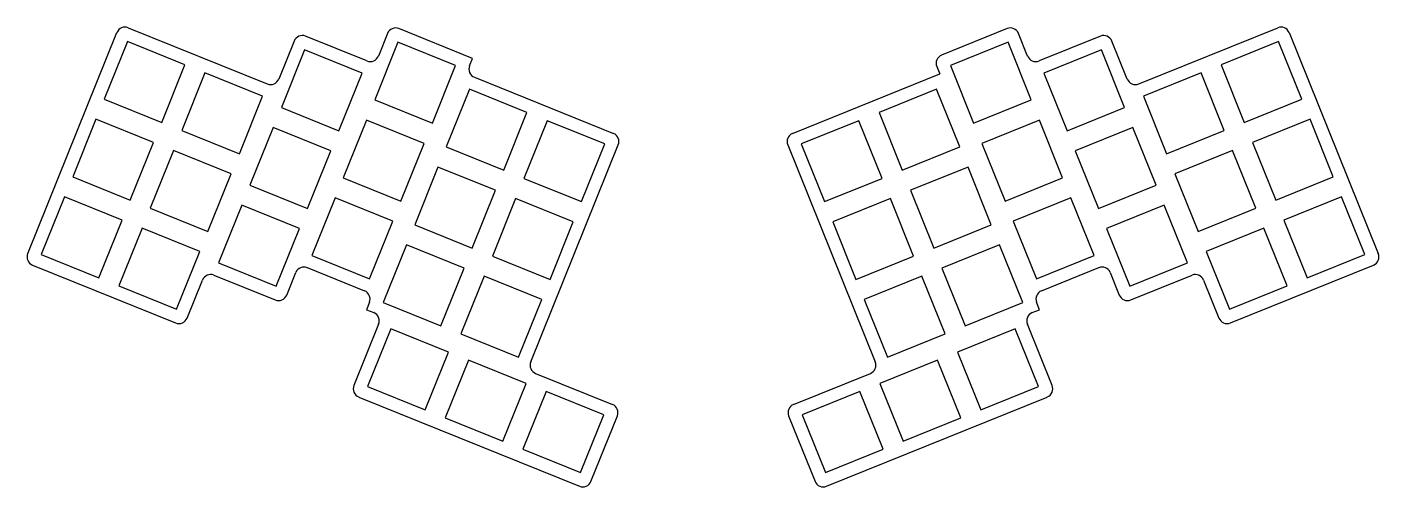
# Model space of a CAD drawing. Header units: millimetres. Extents: x 43 to 350, y -187 to -83.
import ezdxf

# ---------------------------------------------------------------- set-up
doc = ezdxf.new("R2010")
doc.units = ezdxf.units.MM

msp = doc.modelspace()

# ---------------------------------------------------------------- linework, layer by layer
for p, q in [((65.82, -82.68), (97.35, -95.41)), ((295, -95.41), (326.53, -82.68)), ((42.99, -133.85), (63.22, -83.78)), ((65.6, -85.77), (60.32, -98.84)), ((78.67, -91.05), (65.6, -85.77)), ((103.43, -85.69), (99.95, -94.31)), ((119.94, -90.2), (106.04, -84.58)), ((124.61, -84), (122.55, -89.09)), ((143.9, -89.63), (127.21, -82.89)), ((265.14, -82.89), (250.3, -88.88)), ((269.8, -89.09), (267.74, -84)), ((286.31, -84.58), (272.41, -90.2)), ((292.4, -94.31), (288.92, -85.69)), ((326.75, -85.77), (313.68, -91.05)), ((332.04, -98.84), (326.75, -85.77)), ((329.13, -83.78), (349.36, -133.85)), ((105.81, -87.67), (100.53, -100.75)), ((118.89, -92.95), (105.81, -87.67)), ((126.99, -85.98), (121.71, -99.05)), ((140.06, -91.26), (126.99, -85.98)), ((265.36, -85.98), (252.29, -91.26)), ((270.64, -99.05), (265.36, -85.98)), ((286.54, -87.67), (273.46, -92.95)), ((291.82, -100.75), (286.54, -87.67)), ((73.39, -104.12), (78.67, -91.05)), ((134.78, -104.34), (140.06, -91.26)), ((143.23, -91.3), (143.9, -89.63)), ((249.2, -91.49), (249.87, -93.16)), ((252.29, -91.26), (257.57, -104.34)), ((313.68, -91.05), (318.96, -104.12)), ((83.21, -92.89), (77.93, -105.96)), ((96.29, -98.17), (83.21, -92.89)), ((113.6, -106.03), (118.89, -92.95)), ((144.33, -93.91), (175.86, -106.64)), ((216.49, -106.64), (249.87, -93.16)), ((273.46, -92.95), (278.75, -106.03)), ((309.14, -92.89), (296.06, -98.17)), ((314.42, -105.96), (309.14, -92.89)), ((143.18, -96.62), (137.9, -109.7)), ((156.25, -101.9), (143.18, -96.62)), ((249.17, -96.62), (236.1, -101.9)), ((254.45, -109.7), (249.17, -96.62)), ((60.32, -98.84), (73.39, -104.12)), ((91, -111.24), (96.29, -98.17)), ((100.53, -100.75), (113.6, -106.03)), ((121.71, -99.05), (134.78, -104.34)), ((257.57, -104.34), (270.64, -99.05)), ((278.75, -106.03), (291.82, -100.75)), ((296.06, -98.17), (301.35, -111.24)), ((318.96, -104.12), (332.04, -98.84)), ((58.48, -103.38), (53.2, -116.46)), ((71.55, -108.67), (58.48, -103.38)), ((119.87, -103.6), (114.59, -116.67)), ((132.94, -108.88), (119.87, -103.6)), ((150.97, -114.98), (156.25, -101.9)), ((160.8, -103.74), (155.52, -116.81)), ((173.87, -109.02), (160.8, -103.74)), ((231.55, -103.74), (218.48, -109.02)), ((236.84, -116.81), (231.55, -103.74)), ((236.1, -101.9), (241.38, -114.98)), ((272.48, -103.6), (259.41, -108.88)), ((277.76, -116.67), (272.48, -103.6)), ((333.87, -103.38), (320.8, -108.67)), ((339.15, -116.46), (333.87, -103.38)), ((77.93, -105.96), (91, -111.24)), ((98.69, -105.29), (93.41, -118.36)), ((111.77, -110.57), (98.69, -105.29)), ((293.66, -105.29), (280.58, -110.57)), ((298.94, -118.36), (293.66, -105.29)), ((301.35, -111.24), (314.42, -105.96)), ((66.27, -121.74), (71.55, -108.67)), ((127.66, -121.95), (132.94, -108.88)), ((137.9, -109.7), (150.97, -114.98)), ((157.11, -158.39), (176.96, -109.25)), ((168.59, -122.09), (173.87, -109.02)), ((215.39, -109.25), (235.24, -158.39)), ((218.48, -109.02), (223.76, -122.09)), ((241.38, -114.98), (254.45, -109.7)), ((259.41, -108.88), (264.69, -121.95)), ((320.8, -108.67), (326.08, -121.74)), ((76.1, -110.5), (70.81, -123.58)), ((89.17, -115.78), (76.1, -110.5)), ((106.49, -123.64), (111.77, -110.57)), ((280.58, -110.57), (285.86, -123.64)), ((316.25, -110.5), (303.18, -115.78)), ((321.54, -123.58), (316.25, -110.5)), ((53.2, -116.46), (66.27, -121.74)), ((83.89, -128.86), (89.17, -115.78)), ((136.06, -114.24), (130.78, -127.31)), ((149.14, -119.52), (136.06, -114.24)), ((256.29, -114.24), (243.21, -119.52)), ((261.57, -127.31), (256.29, -114.24)), ((303.18, -115.78), (308.46, -128.86)), ((326.08, -121.74), (339.15, -116.46)), ((93.41, -118.36), (106.49, -123.64)), ((114.59, -116.67), (127.66, -121.95)), ((143.85, -132.59), (149.14, -119.52)), ((155.52, -116.81), (168.59, -122.09)), ((223.76, -122.09), (236.84, -116.81)), ((243.21, -119.52), (248.5, -132.59)), ((264.69, -121.95), (277.76, -116.67)), ((285.86, -123.64), (298.94, -118.36)), ((51.36, -121), (46.08, -134.07)), ((64.44, -126.28), (51.36, -121)), ((112.75, -121.21), (107.47, -134.29)), ((125.83, -126.5), (112.75, -121.21)), ((153.68, -121.36), (148.4, -134.43)), ((166.75, -126.64), (153.68, -121.36)), ((238.67, -121.36), (225.6, -126.64)), ((243.95, -134.43), (238.67, -121.36)), ((279.6, -121.21), (266.52, -126.5)), ((284.88, -134.29), (279.6, -121.21)), ((340.99, -121), (327.92, -126.28)), ((346.27, -134.07), (340.99, -121)), ((70.81, -123.58), (83.89, -128.86)), ((91.58, -122.9), (86.3, -135.98)), ((104.65, -128.19), (91.58, -122.9)), ((300.77, -122.9), (287.7, -128.19)), ((306.06, -135.98), (300.77, -122.9)), ((308.46, -128.86), (321.54, -123.58)), ((59.15, -139.36), (64.44, -126.28)), ((68.98, -128.12), (63.7, -141.19)), ((82.05, -133.4), (68.98, -128.12)), ((99.37, -141.26), (104.65, -128.19)), ((120.54, -139.57), (125.83, -126.5)), ((130.78, -127.31), (143.85, -132.59)), ((161.47, -139.71), (166.75, -126.64)), ((225.6, -126.64), (230.88, -139.71)), ((248.5, -132.59), (261.57, -127.31)), ((266.52, -126.5), (271.81, -139.57)), ((287.7, -128.19), (292.98, -141.26)), ((323.37, -128.12), (310.3, -133.4)), ((328.65, -141.19), (323.37, -128.12)), ((327.92, -126.28), (333.2, -139.36)), ((128.95, -131.86), (123.66, -144.93)), ((142.02, -137.14), (128.95, -131.86)), ((263.4, -131.86), (250.33, -137.14)), ((268.69, -144.93), (263.4, -131.86)), ((46.08, -134.07), (59.15, -139.36)), ((76.77, -146.47), (82.05, -133.4)), ((107.47, -134.29), (120.54, -139.57)), ((148.4, -134.43), (161.47, -139.71)), ((230.88, -139.71), (243.95, -134.43)), ((271.81, -139.57), (284.88, -134.29)), ((310.3, -133.4), (315.58, -146.47)), ((333.2, -139.36), (346.27, -134.07)), ((44.09, -136.45), (76.55, -149.57)), ((86.3, -135.98), (99.37, -141.26)), ((106.41, -137.04), (119.39, -142.29)), ((136.74, -150.21), (142.02, -137.14)), ((250.33, -137.14), (255.61, -150.21)), ((272.96, -142.29), (285.94, -137.04)), ((292.98, -141.26), (306.06, -135.98)), ((315.8, -149.57), (348.26, -136.45)), ((79.15, -148.46), (82.63, -139.84)), ((85.24, -138.73), (99.14, -144.35)), ((101.75, -143.25), (103.81, -138.15)), ((146.56, -138.97), (141.28, -152.05)), ((159.64, -144.25), (146.56, -138.97)), ((245.79, -138.97), (232.72, -144.25)), ((251.07, -152.05), (245.79, -138.97)), ((288.54, -138.15), (290.6, -143.25)), ((293.21, -144.35), (307.11, -138.73)), ((309.72, -139.84), (313.2, -148.46)), ((63.7, -141.19), (76.77, -146.47)), ((315.58, -146.47), (328.65, -141.19)), ((120.5, -144.89), (119.82, -146.56)), ((119.82, -146.56), (121.49, -147.23)), ((123.66, -144.93), (136.74, -150.21)), ((154.35, -157.33), (159.64, -144.25)), ((232.72, -144.25), (238, -157.33)), ((255.61, -150.21), (268.69, -144.93)), ((270.86, -147.23), (272.53, -146.56)), ((272.53, -146.56), (271.85, -144.89)), ((122.6, -149.84), (116.98, -163.74)), ((275.37, -163.74), (269.75, -149.84)), ((125.35, -150.9), (120.07, -163.97)), ((138.42, -156.18), (125.35, -150.9)), ((141.28, -152.05), (154.35, -157.33)), ((238, -157.33), (251.07, -152.05)), ((267, -150.9), (253.93, -156.18)), ((272.28, -163.97), (267, -150.9)), ((133.14, -169.25), (138.42, -156.18)), ((253.93, -156.18), (259.21, -169.25)), ((142.97, -158.01), (137.69, -171.09)), ((156.04, -163.29), (142.97, -158.01)), ((249.38, -158.01), (236.31, -163.29)), ((254.66, -171.09), (249.38, -158.01)), ((158.21, -160.99), (175.64, -168.03)), ((216.71, -168.03), (234.14, -160.99)), ((120.07, -163.97), (133.14, -169.25)), ((150.76, -176.37), (156.04, -163.29)), ((160.58, -165.13), (155.3, -178.2)), ((173.66, -170.41), (160.58, -165.13)), ((231.77, -165.13), (218.69, -170.41)), ((237.05, -178.2), (231.77, -165.13)), ((236.31, -163.29), (241.59, -176.37)), ((259.21, -169.25), (272.28, -163.97)), ((118.08, -166.35), (168.15, -186.58)), ((224.2, -186.58), (274.27, -166.35)), ((137.69, -171.09), (150.76, -176.37)), ((168.38, -183.49), (173.66, -170.41)), ((170.75, -185.47), (176.75, -170.64)), ((215.6, -170.64), (221.6, -185.47)), ((218.69, -170.41), (223.97, -183.49)), ((241.59, -176.37), (254.66, -171.09)), ((155.3, -178.2), (168.38, -183.49)), ((223.97, -183.49), (237.05, -178.2))]:
    msp.add_line(p, q)
for centre, start, end in [((65.07, -84.53), 68, 158), ((126.46, -84.74), 68, 158), ((265.89, -84.74), 22, 112), ((327.28, -84.53), 22, 112), ((105.29, -86.44), 68, 158), ((287.06, -86.44), 22, 112), ((251.05, -90.74), 112, 202), ((120.69, -88.35), 248, 338), ((145.08, -92.05), 158, 248), ((271.66, -88.35), 202, 292), ((98.09, -93.56), 248, 338), ((294.26, -93.56), 202, 292), ((175.11, -108.5), 338, 68), ((217.24, -108.5), 112, 202), ((44.84, -134.6), 158, 248), ((347.51, -134.6), 292, 22), ((105.66, -138.9), 68, 158), ((286.69, -138.9), 22, 112), ((84.49, -140.59), 68, 158), ((307.86, -140.59), 22, 112), ((99.89, -142.5), 248, 338), ((118.64, -144.14), 338, 68), ((273.71, -144.14), 112, 202), ((292.46, -142.5), 202, 292), ((77.29, -147.71), 248, 338), ((120.74, -149.09), 338, 68), ((271.61, -149.09), 112, 202), ((315.06, -147.71), 202, 292), ((158.96, -159.14), 158, 248), ((233.39, -159.14), 292, 22), ((118.83, -164.49), 158, 248), ((273.52, -164.49), 292, 22), ((174.89, -169.89), 338, 68), ((217.46, -169.89), 112, 202), ((168.9, -184.72), 248, 338), ((223.45, -184.72), 202, 292)]:
    msp.add_arc(centre, 2, start, end)

doc.saveas('drawing.dxf')
